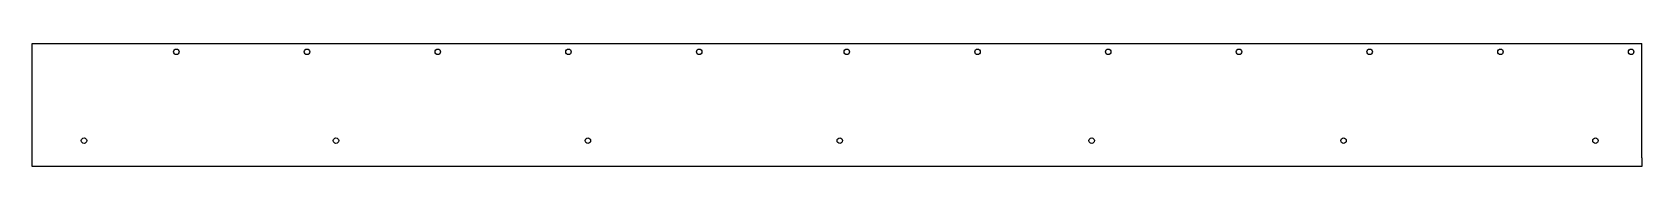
# Model space of a CAD drawing. Extents: x 0 to 73.9, y 0 to 5.6.
import ezdxf

# ---------------------------------------------------------------- set-up
doc = ezdxf.new("R2010")
doc.units = 0
doc.header["$LTSCALE"] = 1.21
doc.layers.get('0').update_dxf_attribs({"linetype": 'CONTINUOUS'})
doc.layers.add('DTM_AXES', color=7, linetype='CONTINUOUS')
doc.layers.add('DTM_SURFS', color=7, linetype='CONTINUOUS')

msp = doc.modelspace()

# ---------------------------------------------------------------- linework, layer by layer
at = {"color": 3, "linetype": 'CONTINUOUS'}
for p, q in [((0, 0.473), (0, 1.843)), ((73.88, 0.473), (73.88, 1.843)), ((0, 0), (0, 0.399)), ((73.88, 0), (0, 0)), ((73.88, 0.399), (73.88, 0))]:
    msp.add_line(p, q, dxfattribs=at)
at = {"layer": 'DTM_AXES', "color": 3, "linetype": 'CONTINUOUS'}
for p, q in [((0, 3.639), (0, 3.713)), ((73.88, 3.639), (73.88, 3.713)), ((0, 2.306), (0, 2.38)), ((73.88, 2.306), (73.88, 2.38)), ((0, 1.843), (0, 1.917)), ((73.88, 1.843), (73.88, 1.917)), ((0, 0.399), (0, 0.473)), ((73.88, 0.399), (73.88, 0.473))]:
    msp.add_line(p, q, dxfattribs=at)
for centre in [(6.615, 5.243), (12.615, 5.243), (18.615, 5.243), (24.615, 5.243), (30.615, 5.243), (37.39, 5.243), (43.39, 5.243), (49.39, 5.243), (55.39, 5.243), (61.39, 5.243), (67.39, 5.243), (73.39, 5.243), (2.38, 1.183), (13.942, 1.183), (25.504, 1.183), (37.066, 1.183), (48.629, 1.183), (60.191, 1.183), (71.753, 1.183)]:
    msp.add_circle(centre, 0.125, dxfattribs=at)
at = {"layer": 'DTM_SURFS', "color": 3, "linetype": 'CONTINUOUS'}
for p, q in [((0, 3.713), (0, 5.623)), ((0, 5.623), (73.88, 5.623)), ((73.88, 3.713), (73.88, 5.623)), ((0, 2.38), (0, 3.639)), ((73.88, 2.38), (73.88, 3.639)), ((0, 1.917), (0, 2.306)), ((73.88, 1.917), (73.88, 2.306))]:
    msp.add_line(p, q, dxfattribs=at)

doc.saveas('drawing.dxf')
